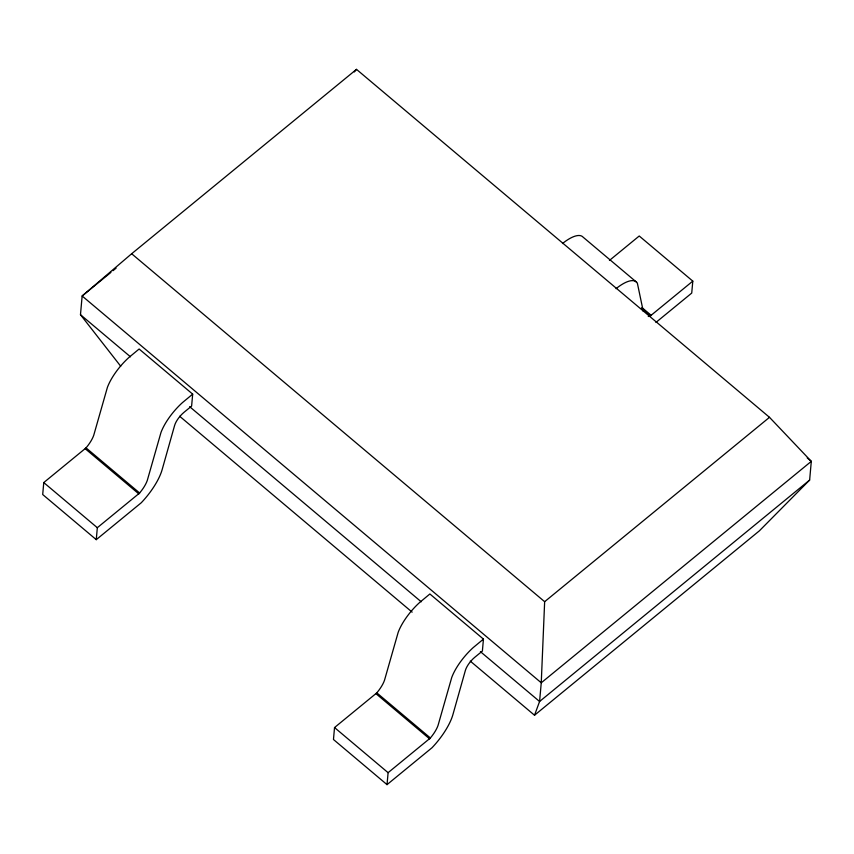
<?xml version="1.0" encoding="UTF-8"?>
<svg xmlns="http://www.w3.org/2000/svg" width="854" height="854" viewBox="0 0 854 854"><rect width="100%" height="100%" fill="white"/><g stroke="black" fill="none" stroke-linecap="round" stroke-linejoin="round"><path stroke-width="1.28" d="M534.519 715.236L759.355 530.857L809.635 480.065L811.3 461.352L769.497 417.328L544.649 601.696L541.255 682.794L539.579 701.497L534.519 715.236L470.266 661.103M96.267 539.653L97.324 527.708L139.629 493.014L86.062 447.891L43.767 482.574L42.7 494.53L96.267 539.653L141.273 502.75A41.141 14.849 -49.9 0 0 162.164 469.572L174.611 425.452A13.088 4.718 -49.9 0 1 184.112 412.236L191.616 406.088L192.684 394.132L139.117 349.008L128.847 357.527A34.576 12.479 -49.9 0 0 107.412 387.353L93.716 435.359A19.663 7.099 -49.9 0 1 86.403 447.443L85.261 448.756L138.828 493.89L139.96 492.577A19.663 7.099 -49.9 0 0 147.272 480.482L160.979 432.487A34.576 12.479 -49.9 0 1 182.404 402.65L192.684 394.132M120.702 366.227L80.479 314.699L82.144 295.986L131.655 253.745L356.502 69.366L769.497 417.328M387.033 784.634L388.1 772.678L430.395 737.995L376.827 692.872L334.533 727.555L333.466 739.5L387.033 784.634L432.039 747.72A41.141 14.849 -49.9 0 0 452.93 714.552L465.377 670.433A13.088 4.718 -49.9 0 1 474.877 657.206L482.382 651.058L483.449 639.112L429.882 593.978L419.613 602.508A34.576 12.479 -49.9 0 0 398.177 632.334L384.481 680.328A19.663 7.099 -49.9 0 1 377.169 692.423L376.038 693.736L429.594 738.859L430.726 737.546A19.663 7.099 -49.9 0 0 438.038 725.452L451.745 677.457A34.576 12.479 -49.9 0 1 473.169 647.631L483.449 639.112M609.436 260.438L639.23 236.003L692.797 281.126L691.729 293.071L655.925 322.438M354.346 71.96L356.502 69.366M110.935 272.383L82.144 295.986L541.255 682.794L811.3 461.352L807.222 457.915M112.995 270.697L116.091 268.156M692.797 281.126L650.492 315.809L641.397 308.145M809.635 480.065L539.579 701.497L480.407 651.645M562.476 243.55L564.804 241.746A34.576 12.479 -49.9 0 1 583.058 237.124L636.625 282.258M616.044 288.684L618.371 286.869A34.576 12.479 -49.9 0 1 637.436 283.496L643.275 311.4M642.155 307.739L651.25 315.404L650.193 315.884A19.663 7.099 -49.9 0 1 648.261 316.492M131.655 253.745L544.649 601.696M80.479 314.699L130.47 356.812M189.641 406.675L421.236 601.792M179.65 416.25L412.14 612.137M43.767 482.574L97.324 527.708M334.533 727.555L388.1 772.678"/></g></svg>
